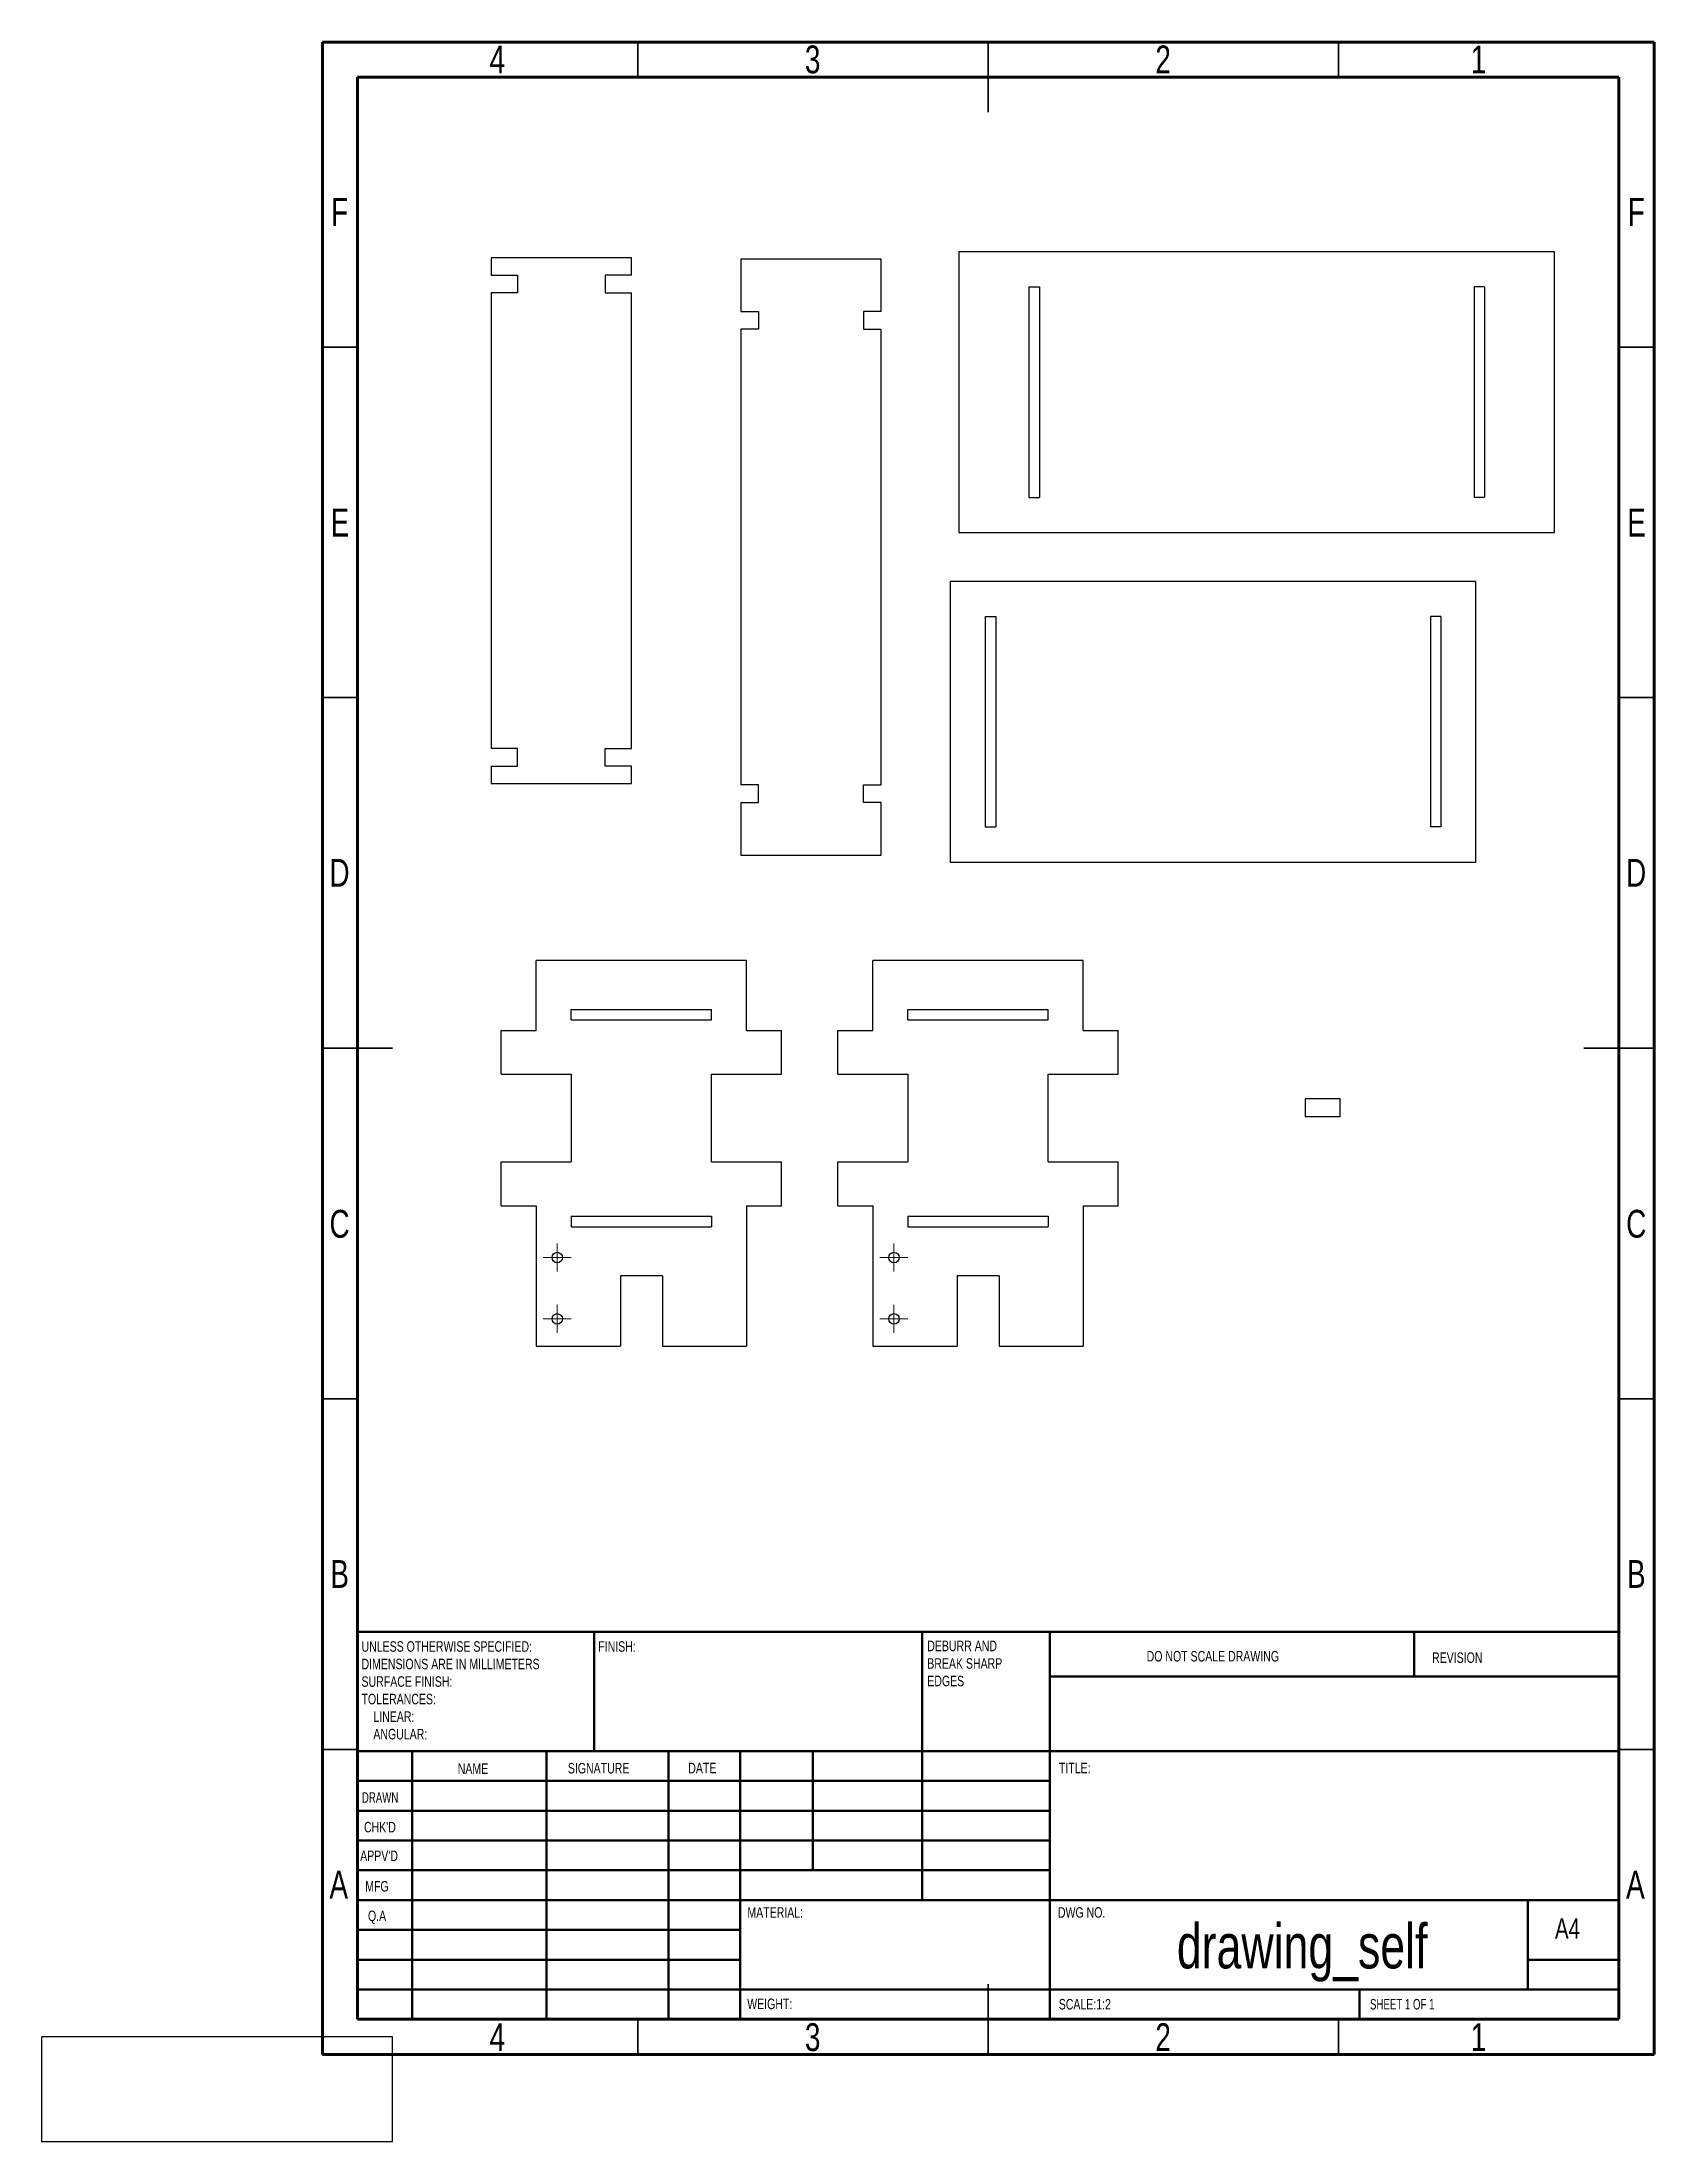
# Model space of a CAD drawing. Header units: millimetres. Extents: x -2.5 to 20.5, y -0.8 to 29.2.
import ezdxf

# ---------------------------------------------------------------- set-up
doc = ezdxf.new("R2010")
doc.units = ezdxf.units.MM
doc.styles.add('SLDTEXTSTYLE0', font='TXT', dxfattribs={"width": 0.75})
doc.styles.add('SLDTEXTSTYLE1', font='TXT', dxfattribs={"width": 0.686449})
doc.styles.add('SLDTEXTSTYLE2', font='TXT', dxfattribs={"width": 0.6875})

# ---------------------------------------------------------------- blocks, each defined once
blk = doc.blocks.new('SW_NOTE_0')
at = {"color": 0, "linetype": 'Continuous', "lineweight": 0, "char_height": 0.15, "attachment_point": 1, "style": 'SLDTEXTSTYLE0'}
for s, insert in [('UNLESS OTHERWISE SPECIFIED:', (0, 0.193)), ('DIMENSIONS ARE IN MILLIMETERS', (0, -0.057)), ('TOLERANCES:', (0, -0.557)), ('SURFACE FINISH:', (0, -0.307)), ('LINEAR:', (0.169, -0.807)), ('ANGULAR:', (0.169, -1.057))]:
    blk.add_mtext(s, dxfattribs=dict(at, insert=insert))
blk = doc.blocks.new('SW_NOTE_0_1')
at = {"color": 0, "linetype": 'Continuous', "lineweight": 0, "char_height": 0.15, "attachment_point": 1, "style": 'SLDTEXTSTYLE0'}
for s, insert in [('DEBURR AND', (0, 0.193)), ('BREAK SHARP', (0, -0.057)), ('EDGES', (0, -0.307))]:
    blk.add_mtext(s, dxfattribs=dict(at, insert=insert))
blk = doc.blocks.new('SW_CENTERMARKSYMBOL_0')
at = {"color": 0, "linetype": 'Continuous', "lineweight": 18}
for p, q in [((-0.125, 0), (-0.2, 0)), ((0, 0), (-0.125, 0)), ((0, 0.125), (0, 0.2)), ((0, 0), (0, 0.125)), ((0, 0), (0, -0.125)), ((0, 0), (0.125, 0)), ((0.125, 0), (0.2, 0)), ((0, -0.125), (0, -0.2))]:
    blk.add_line(p, q, dxfattribs=at)
blk = doc.blocks.new('SW_CENTERMARKSYMBOL_1')
at = {"color": 0, "linetype": 'Continuous', "lineweight": 18}
for p, q in [((-0.125, 0), (-0.2, 0)), ((0, 0), (-0.125, 0)), ((0, 0.125), (0, 0.2)), ((0, 0), (0, 0.125)), ((0, 0), (0, -0.125)), ((0, 0), (0.125, 0)), ((0.125, 0), (0.2, 0)), ((0, -0.125), (0, -0.2))]:
    blk.add_line(p, q, dxfattribs=at)
blk = doc.blocks.new('SW_CENTERMARKSYMBOL_2')
at = {"color": 0, "linetype": 'Continuous', "lineweight": 18}
for p, q in [((-0.125, 0), (-0.2, 0)), ((0, 0), (-0.125, 0)), ((0, 0.125), (0, 0.2)), ((0, 0), (0, 0.125)), ((0, 0), (0, -0.125)), ((0, 0), (0.125, 0)), ((0.125, 0), (0.2, 0)), ((0, -0.125), (0, -0.2))]:
    blk.add_line(p, q, dxfattribs=at)
blk = doc.blocks.new('SW_CENTERMARKSYMBOL_3')
at = {"color": 0, "linetype": 'Continuous', "lineweight": 18}
for p, q in [((-0.125, 0), (-0.2, 0)), ((0, 0), (-0.125, 0)), ((0, 0.125), (0, 0.2)), ((0, 0), (0, 0.125)), ((0, 0), (0, -0.125)), ((0, 0), (0.125, 0)), ((0.125, 0), (0.2, 0)), ((0, -0.125), (0, -0.2))]:
    blk.add_line(p, q, dxfattribs=at)

msp = doc.modelspace()

# ---------------------------------------------------------------- linework, layer by layer
at = {"color": 7, "linetype": 'Continuous', "lineweight": 70}
for p, q in [((1.5, 0.5), (1.5, 29.2)), ((1.5, 29.2), (20.5, 29.2)), ((20.5, 29.2), (20.5, 0.5)), ((2, 1), (2, 28.7)), ((2, 28.7), (20, 28.7)), ((20, 28.7), (20, 1)), ((20, 1), (2, 1)), ((20.5, 0.5), (1.5, 0.5))]:
    msp.add_line(p, q, dxfattribs=at)
at = {"color": 7, "linetype": 'Continuous', "lineweight": 35}
for p, q in [((6, 28.7), (6, 29.2)), ((11, 29.2), (11, 28.2)), ((11, 28.7), (11, 29.2)), ((16, 28.7), (16, 29.2)), ((2, 24.85), (1.5, 24.85)), ((20, 24.85), (20.5, 24.85)), ((2, 19.85), (1.5, 19.85)), ((20, 19.85), (20.5, 19.85)), ((1.5, 14.85), (2.5, 14.85)), ((2, 14.85), (1.5, 14.85)), ((20.5, 14.85), (19.5, 14.85)), ((20, 14.85), (20.5, 14.85)), ((2, 9.85), (1.5, 9.85)), ((20, 9.85), (20.5, 9.85)), ((2, 4.85), (1.5, 4.85)), ((20, 4.85), (20.5, 4.85)), ((11, 0.5), (11, 1.5)), ((6, 1), (6, 0.5)), ((11, 1), (11, 0.5)), ((16, 1), (16, 0.5))]:
    msp.add_line(p, q, dxfattribs=at)
at = {"color": 7, "linetype": 'Continuous', "lineweight": 25}
for p, q in [((5.911, 26.124), (3.911, 26.124)), ((3.911, 26.124), (3.911, 25.874)), ((5.911, 25.874), (5.911, 26.124)), ((9.471, 26.105), (7.471, 26.105)), ((7.471, 26.105), (7.471, 25.355)), ((9.471, 25.355), (9.471, 26.105)), ((19.082, 26.206), (10.582, 26.206)), ((10.582, 26.206), (10.582, 22.206)), ((19.082, 22.206), (19.082, 26.206)), ((3.911, 25.874), (4.286, 25.874)), ((4.286, 25.874), (4.286, 25.624)), ((5.911, 25.874), (5.536, 25.874)), ((5.536, 25.874), (5.536, 25.624)), ((4.286, 25.624), (3.911, 25.624)), ((3.911, 25.624), (3.911, 19.124)), ((5.536, 25.624), (5.911, 25.624)), ((5.911, 19.124), (5.911, 25.624)), ((11.582, 25.706), (11.582, 22.706)), ((11.582, 25.706), (11.732, 25.706)), ((11.732, 25.706), (11.732, 22.706)), ((17.932, 25.706), (17.932, 22.706)), ((18.082, 25.706), (17.932, 25.706)), ((18.082, 25.706), (18.082, 22.706)), ((7.471, 25.355), (7.721, 25.355)), ((7.721, 25.355), (7.721, 25.105)), ((9.471, 25.355), (9.221, 25.355)), ((9.221, 25.355), (9.221, 25.105)), ((7.721, 25.105), (7.471, 25.105)), ((7.471, 25.105), (7.471, 18.605)), ((9.221, 25.105), (9.471, 25.105)), ((9.471, 18.605), (9.471, 25.105)), ((11.582, 22.706), (11.732, 22.706)), ((18.082, 22.706), (17.932, 22.706)), ((10.582, 22.206), (19.082, 22.206)), ((17.959, 21.505), (10.459, 21.505)), ((10.459, 21.505), (10.459, 17.505)), ((17.959, 17.505), (17.959, 21.505)), ((10.959, 21.005), (10.959, 18.005)), ((10.959, 21.005), (11.109, 21.005)), ((11.109, 21.005), (11.109, 18.005)), ((17.309, 21.005), (17.309, 18.005)), ((17.459, 21.005), (17.309, 21.005)), ((17.459, 21.005), (17.459, 18.005)), ((4.286, 19.124), (3.911, 19.124)), ((3.911, 18.874), (4.286, 18.874)), ((3.911, 18.874), (3.911, 18.624)), ((4.286, 18.874), (4.286, 19.124)), ((5.536, 19.124), (5.911, 19.124)), ((5.536, 18.874), (5.536, 19.124)), ((5.911, 18.874), (5.536, 18.874)), ((5.911, 18.624), (5.911, 18.874)), ((3.911, 18.624), (5.911, 18.624)), ((7.721, 18.605), (7.471, 18.605)), ((7.721, 18.355), (7.721, 18.605)), ((9.221, 18.605), (9.471, 18.605)), ((9.221, 18.355), (9.221, 18.605)), ((7.471, 18.355), (7.721, 18.355)), ((7.471, 18.355), (7.471, 17.605)), ((9.471, 18.355), (9.221, 18.355)), ((9.471, 17.605), (9.471, 18.355)), ((10.959, 18.005), (11.109, 18.005)), ((17.459, 18.005), (17.309, 18.005)), ((7.471, 17.605), (9.471, 17.605)), ((10.459, 17.505), (17.959, 17.505)), ((7.552, 16.102), (4.552, 16.102)), ((4.552, 15.102), (4.552, 16.102)), ((7.552, 15.102), (7.552, 16.102)), ((12.356, 16.102), (9.356, 16.102)), ((9.356, 15.102), (9.356, 16.102)), ((12.356, 15.102), (12.356, 16.102)), ((5.052, 15.402), (7.052, 15.402)), ((5.052, 15.252), (5.052, 15.402)), ((7.052, 15.252), (7.052, 15.402)), ((9.856, 15.402), (11.856, 15.402)), ((9.856, 15.252), (9.856, 15.402)), ((11.856, 15.252), (11.856, 15.402)), ((4.052, 14.477), (4.052, 15.102)), ((4.052, 15.102), (4.552, 15.102)), ((5.052, 15.252), (7.052, 15.252)), ((7.552, 15.102), (8.052, 15.102)), ((8.052, 14.477), (8.052, 15.102)), ((8.856, 14.477), (8.856, 15.102)), ((8.856, 15.102), (9.356, 15.102)), ((9.856, 15.252), (11.856, 15.252)), ((12.356, 15.102), (12.856, 15.102)), ((12.856, 14.477), (12.856, 15.102)), ((4.052, 14.477), (5.052, 14.477)), ((5.052, 14.477), (5.052, 13.227)), ((7.052, 14.477), (8.052, 14.477)), ((7.052, 13.227), (7.052, 14.477)), ((8.856, 14.477), (9.856, 14.477)), ((9.856, 14.477), (9.856, 13.227)), ((11.856, 14.477), (12.856, 14.477)), ((11.856, 13.227), (11.856, 14.477)), ((16.021, 14.127), (15.521, 14.127)), ((15.521, 14.127), (15.521, 13.877)), ((16.021, 13.877), (16.021, 14.127)), ((15.521, 13.877), (16.021, 13.877)), ((4.052, 12.602), (4.052, 13.227)), ((4.052, 13.227), (5.052, 13.227)), ((7.052, 13.227), (8.052, 13.227)), ((8.052, 12.602), (8.052, 13.227)), ((8.856, 12.602), (8.856, 13.227)), ((8.856, 13.227), (9.856, 13.227)), ((11.856, 13.227), (12.856, 13.227)), ((12.856, 12.602), (12.856, 13.227)), ((4.052, 12.602), (4.552, 12.602)), ((4.552, 12.602), (4.552, 10.602)), ((7.552, 12.602), (8.052, 12.602)), ((7.552, 12.602), (7.552, 10.602)), ((8.856, 12.602), (9.356, 12.602)), ((9.356, 12.602), (9.356, 10.602)), ((12.356, 12.602), (12.856, 12.602)), ((12.356, 12.602), (12.356, 10.602)), ((5.052, 12.452), (5.052, 12.302)), ((5.052, 12.452), (7.052, 12.452)), ((5.052, 12.302), (7.052, 12.302)), ((7.052, 12.452), (7.052, 12.302)), ((9.856, 12.452), (9.856, 12.302)), ((9.856, 12.452), (11.856, 12.452)), ((9.856, 12.302), (11.856, 12.302)), ((11.856, 12.452), (11.856, 12.302)), ((6.352, 11.602), (5.752, 11.602)), ((5.752, 11.602), (5.752, 10.602)), ((6.352, 11.602), (6.352, 10.602)), ((11.156, 11.602), (10.556, 11.602)), ((10.556, 11.602), (10.556, 10.602)), ((11.156, 11.602), (11.156, 10.602)), ((4.552, 10.602), (5.752, 10.602)), ((6.352, 10.602), (7.552, 10.602)), ((9.356, 10.602), (10.556, 10.602)), ((11.156, 10.602), (12.356, 10.602)), ((2.5, 0.75), (-2.5, 0.75)), ((-2.5, -0.75), (-2.5, 0.75)), ((2.5, -0.75), (2.5, 0.75)), ((2.5, -0.75), (-2.5, -0.75))]:
    msp.add_line(p, q, dxfattribs=at)
at = {"color": 7, "linetype": 'Continuous', "lineweight": 50}
for p, q in [((2, 6.525), (20, 6.525)), ((2, 6.525), (2, 1)), ((5.38, 4.825), (5.38, 6.525)), ((10.06, 6.525), (10.06, 2.7)), ((11.88, 6.525), (11.88, 1)), ((17.08, 5.888), (17.08, 6.525)), ((20, 5.888), (11.88, 5.888)), ((20, 4.825), (2, 4.825)), ((2.78, 4.825), (2.78, 1)), ((4.699, 4.825), (4.699, 1)), ((6.44, 4.825), (6.44, 1)), ((7.46, 1), (7.46, 4.825)), ((8.5, 3.125), (8.5, 4.825)), ((11.88, 4.4), (2, 4.4)), ((11.88, 3.975), (2, 3.975)), ((11.88, 3.55), (2, 3.55)), ((11.88, 3.125), (2, 3.125)), ((7.46, 2.7), (2, 2.7)), ((7.46, 2.7), (20, 2.7)), ((18.7, 1.425), (18.7, 2.7)), ((7.46, 2.275), (2, 2.275)), ((7.46, 1.85), (2, 1.85)), ((20, 1.85), (18.7, 1.85)), ((2, 1.425), (20, 1.425)), ((16.3, 1), (16.3, 1.425))]:
    msp.add_line(p, q, dxfattribs=at)
at = {"color": 7, "linetype": 'Continuous', "lineweight": 25}
for centre in [(4.852, 11.864), (9.656, 11.864), (4.852, 10.989), (9.656, 10.989)]:
    msp.add_circle(centre, 0.075, dxfattribs=at)

# ---------------------------------------------------------------- block references
at = {"color": 7, "linetype": 'Continuous', "lineweight": 0}
for name, p in [('SW_CENTERMARKSYMBOL_0', (4.852, 11.864)), ('SW_CENTERMARKSYMBOL_2', (9.656, 11.864)), ('SW_CENTERMARKSYMBOL_1', (4.852, 10.989)), ('SW_CENTERMARKSYMBOL_3', (9.656, 10.989)), ('SW_NOTE_0', (2.059, 6.199)), ('SW_NOTE_0_1', (10.131, 6.207))]:
    msp.add_blockref(name, p, dxfattribs=at)

# ---------------------------------------------------------------- texts
for s, insert, char_height, attachment_point, style in [('4', (3.996, 29.15), 0.397, 2, 'SLDTEXTSTYLE0'), ('3', (8.496, 29.15), 0.397, 2, 'SLDTEXTSTYLE0'), ('2', (13.496, 29.15), 0.397, 2, 'SLDTEXTSTYLE0'), ('1', (17.996, 29.15), 0.397, 2, 'SLDTEXTSTYLE0'), ('F', (1.746, 26.975), 0.397, 2, 'SLDTEXTSTYLE0'), ('F', (20.246, 26.975), 0.397, 2, 'SLDTEXTSTYLE0'), ('E', (1.751, 22.544), 0.397, 2, 'SLDTEXTSTYLE0'), ('E', (20.251, 22.544), 0.397, 2, 'SLDTEXTSTYLE0'), ('D', (1.745, 17.55), 0.397, 2, 'SLDTEXTSTYLE0'), ('D', (20.245, 17.55), 0.397, 2, 'SLDTEXTSTYLE0'), ('C', (1.746, 12.544), 0.397, 2, 'SLDTEXTSTYLE0'), ('C', (20.246, 12.544), 0.397, 2, 'SLDTEXTSTYLE0'), ('B', (1.747, 7.55), 0.397, 2, 'SLDTEXTSTYLE0'), ('B', (20.247, 7.55), 0.397, 2, 'SLDTEXTSTYLE0'), ('FINISH:', (5.437, 6.392), 0.15, 1, 'SLDTEXTSTYLE0'), ('DO NOT SCALE DRAWING', (13.261, 6.253), 0.15, 1, 'SLDTEXTSTYLE0'), ('REVISION', (17.333, 6.233), 0.15, 1, 'SLDTEXTSTYLE0'), ('NAME', (3.432, 4.65), 0.15, 1, 'SLDTEXTSTYLE0'), ('SIGNATURE', (5.003, 4.656), 0.15, 1, 'SLDTEXTSTYLE0'), ('DATE', (6.721, 4.658), 0.15, 1, 'SLDTEXTSTYLE0'), ('TITLE:', (12.009, 4.658), 0.15, 1, 'SLDTEXTSTYLE0'), ('DRAWN', (2.064, 4.238), 0.15, 1, 'SLDTEXTSTYLE1'), ("CHK'D", (2.094, 3.816), 0.15, 1, 'SLDTEXTSTYLE0'), ("APPV'D", (2.04, 3.407), 0.15, 1, 'SLDTEXTSTYLE0'), ('A', (1.734, 3.119), 0.397, 2, 'SLDTEXTSTYLE0'), ('A', (20.234, 3.119), 0.397, 2, 'SLDTEXTSTYLE0'), ('MFG', (2.112, 2.972), 0.15, 1, 'SLDTEXTSTYLE0'), ('Q.A', (2.151, 2.55), 0.15, 1, 'SLDTEXTSTYLE0'), ('MATERIAL:', (7.565, 2.599), 0.15, 1, 'SLDTEXTSTYLE0'), ('DWG NO.', (11.995, 2.599), 0.15, 1, 'SLDTEXTSTYLE0'), ('A4', (19.087, 2.441), 0.291, 1, 'SLDTEXTSTYLE0'), ('drawing_self', (15.48, 2.361), 0.635, 2, 'SLDTEXTSTYLE0'), ('WEIGHT:', (7.562, 1.295), 0.1499, 1, 'SLDTEXTSTYLE0'), ('SCALE:1:2', (12.007, 1.29), 0.15, 1, 'SLDTEXTSTYLE0'), ('SHEET 1 OF 1', (16.448, 1.29), 0.15, 1, 'SLDTEXTSTYLE2'), ('4', (3.996, 0.944), 0.397, 2, 'SLDTEXTSTYLE0'), ('3', (8.496, 0.944), 0.397, 2, 'SLDTEXTSTYLE0'), ('2', (13.496, 0.944), 0.397, 2, 'SLDTEXTSTYLE0'), ('1', (17.996, 0.944), 0.397, 2, 'SLDTEXTSTYLE0')]:
    msp.add_mtext(s, dxfattribs=dict(at, insert=insert, char_height=char_height, attachment_point=attachment_point, style=style))

doc.saveas('drawing.dxf')
